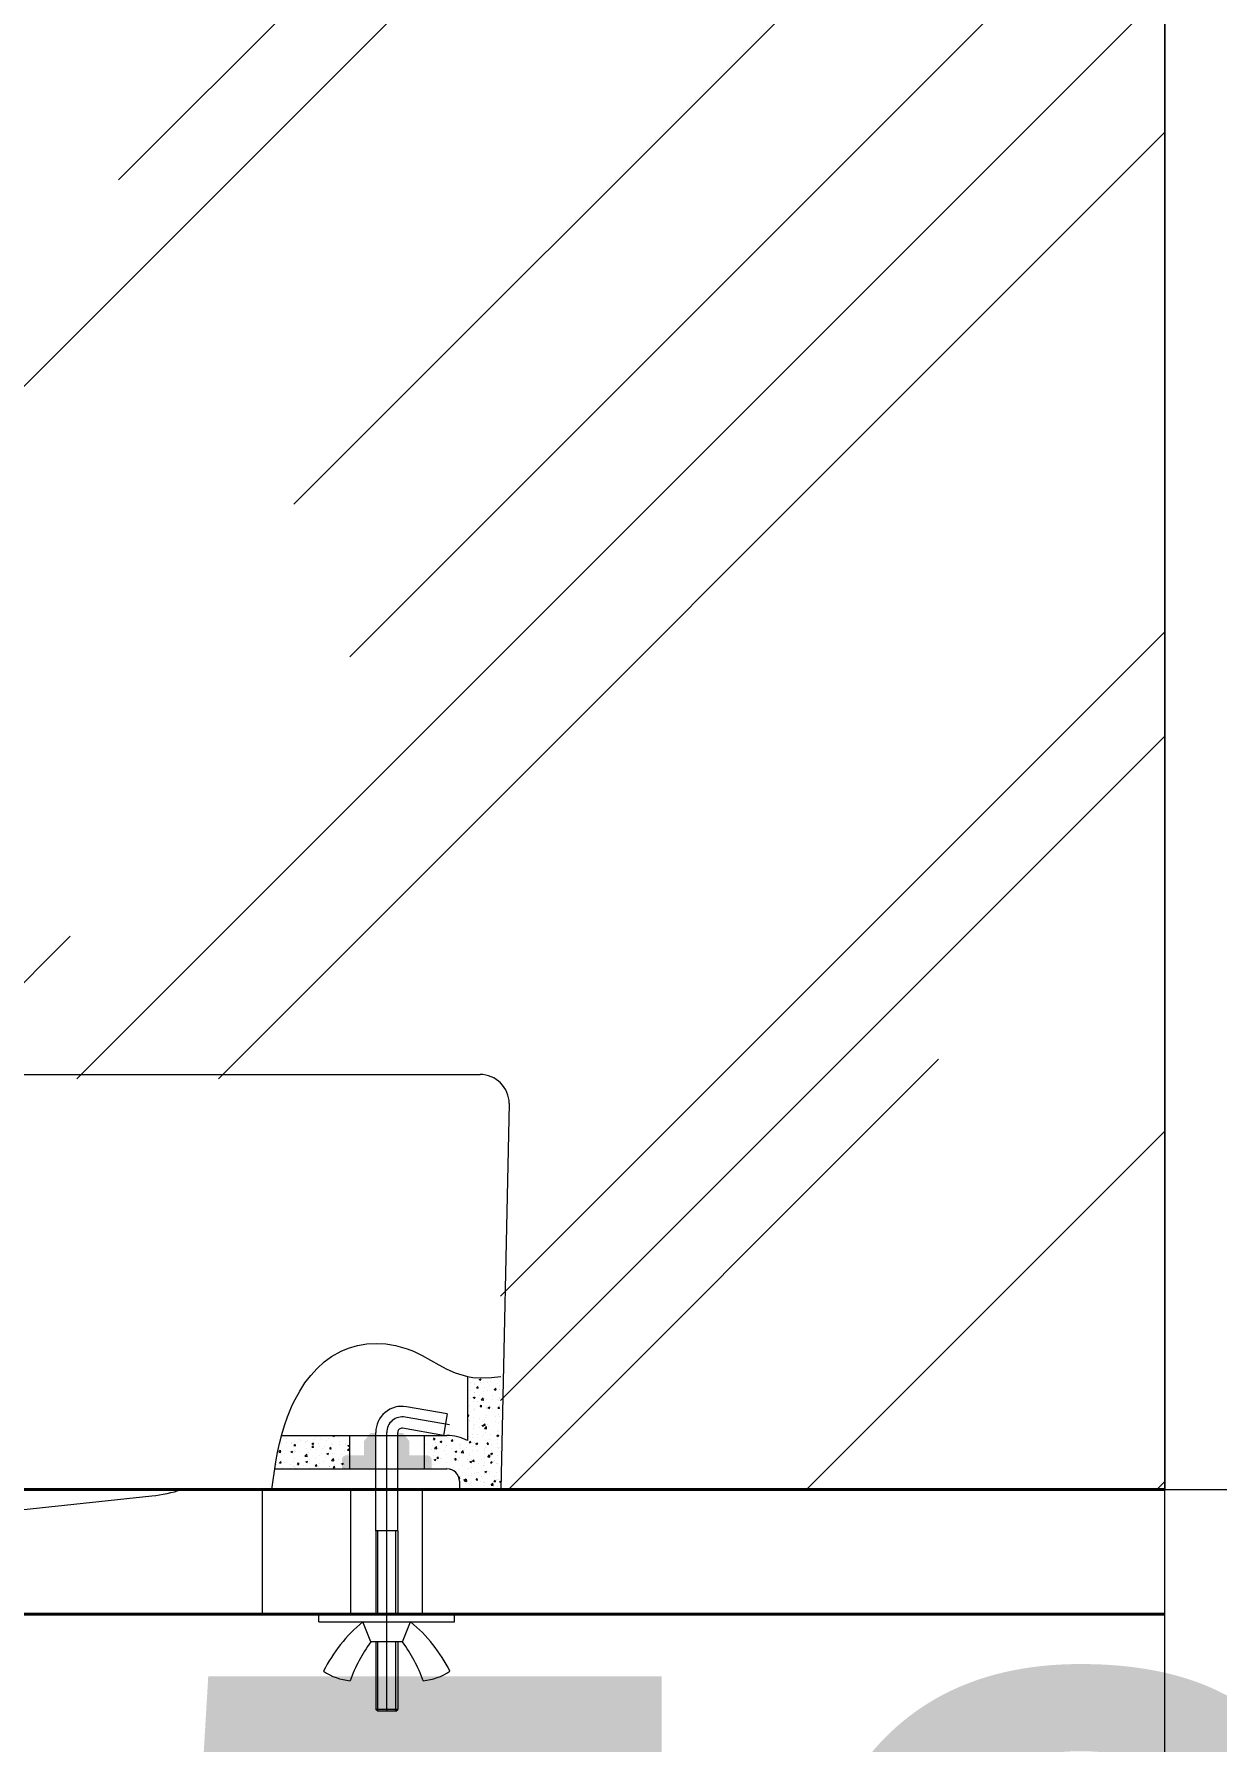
# Model space of a CAD drawing. Header units: millimetres. Extents: x 7371 to 278338, y -43753 to 35464.
# Drawn here: x 270432.7 to 270717.6, y 303.1 to 714.6 of the extents above; entities that cross this region are included whole.
import ezdxf

# ---------------------------------------------------------------- set-up
doc = ezdxf.new("R2010")
doc.units = ezdxf.units.MM
doc.header["$MEASUREMENT"] = 0
doc.linetypes.add('CENTER', pattern=[50.800000000000004, 31.75, -6.349999999999999, 6.349999999999999, -6.349999999999999])
doc.linetypes.add('HIDDEN2', pattern=[0.1875, 0.125, -0.0625])
doc.layers.get('DEFPOINTS').update_dxf_attribs({"lineweight": 18})
for name, color, linetype, lineweight in [('0.05', 252, 'Continuous', 5), ('AS', 8, 'HIDDEN2', 5), ('BODY', 7, 'Continuous', 40), ('DINDING', 1, 'Continuous', 20), ('PIPA AIR BERSIH', 5, 'CENTER', 5)]:
    doc.layers.add(name, color=color, linetype=linetype, lineweight=lineweight)
doc.styles.get("Standard").update_dxf_attribs({"font": 'arial.ttf'})
doc.dimstyles.new('100 baru', dxfattribs={"dimtxt": 200, "dimasz": 100, "dimexe": 0.1, "dimexo": 0.1, "dimgap": 0.1, "dimtad": 0, "dimtoh": 1, "dimdec": 0, "dimtxsty": 'Standard', "dimblk": 'ARCHTICK', "dimcen": 0, "dimclrd": 8, "dimclre": 8, "dimclrt": 2, "dimadec": 0, "dimazin": 0, "dimtfac": 1, "dimtdec": 0, "dimtix": 1, "dimtmove": 0, "dimatfit": 3, "dimldrblk": 'ARCHTICK', "dimfxl": 1.25, "dimlwd": -1, "dimlwe": -1, "dimarcsym": 0})

# ---------------------------------------------------------------- blocks, each defined once
blk = doc.blocks.new('A$C4feb61b9')
at = {"layer": '0.05', "ltscale": 0.3}
h = blk.add_hatch(color=256, dxfattribs=at)
h.paths.add_polyline_path([(0.2722200000000612, -0.09175999999979467, -0.4142135623730951), (0.2733000000000629, -0.09283999999979642), (0.2733000000000629, -0.09499999999979991), (0.2651400000000876, -0.09499999999979991), (0.2651400000000876, -0.08635999999978594), (0.266380121711677, -0.08635999999978594), (0.2679400000000669, -0.08831626615483401), (0.2679400000000669, -0.09175999999979467)])
h.paths.add_polyline_path([(0.2598600000000033, -0.09499999999979991), (0.251700000000028, -0.09499999999979991), (0.251700000000028, -0.09283999999979642, -0.4142135623730951), (0.2527800000000298, -0.09175999999979467), (0.2570524535485674, -0.09175999999979467), (0.2570524535485674, -0.08832573026984392), (0.2586198782884139, -0.08635999999978594), (0.2598600000000033, -0.08635999999978594)])
at = {"layer": '0.05'}
for points in [[(-0.2849999999999682, 0), (0.2850000000000819, 0)], [(0.29200000000003, -0.007000000000061846), (0.2900000000000773, -0.09999999999990905)], [(0.2348004730387174, -0.09999999999990905), (0.2351147051364251, -0.09777144199779286), (0.2354438934327163, -0.09554638429881379), (0.2358029941261748, -0.0933283272065637), (0.2362069634153841, -0.09112077102463445), (0.2366707574990414, -0.08892721605525367), (0.2372093325755031, -0.08675116260246796), (0.2378376448436939, -0.08459611096986919), (0.2385706505018561, -0.08246556145968498), (0.2397438589913463, -0.07965356243812494), (0.2404098227312943, -0.07829314366244944), (0.2415355265147809, -0.07627464142206009), (0.2427998937457687, -0.07433542484068312), (0.2442022983067318, -0.07250357320162948), (0.2457421140800307, -0.07080716578821011), (0.2474187149481395, -0.06927428188328122), (0.2492314747934188, -0.06793300077015374), (0.251527559482156, -0.06664311520034971), (0.2532599001367544, -0.06593470393272582), (0.2554474760265748, -0.06530881812795997), (0.2577095346871374, -0.0649316684389305), (0.2600130884106875, -0.06480115359408956), (0.2623251494896977, -0.06491517232143451), (0.2646127302160721, -0.06527162335078174), (0.2674636104229648, -0.066082314977848), (0.2689861375436067, -0.0666985989191744), (0.2710489313401467, -0.06770804234338357), (0.2730577543492245, -0.06881580160279555), (0.2750393675163423, -0.06994063682623164), (0.2770205317871159, -0.0710013081420584), (0.2790280081072751, -0.0719165756795519), (0.2820000000000391, -0.07281185868578177), (0.2832273341070959, -0.07299138042844788), (0.2854422186881038, -0.07309167908670133), (0.2877083081291403, -0.07299981065807515), (0.2900000000000773, -0.07281185868578177)], [(0.2820000000000391, -0.07281185868578177), (0.2820000000000391, -0.08820204102858042)], [(0.2837846721238293, -0.07336876986119023), (0.2837846721238293, -0.07336876986119023)], [(0.2848087129167425, -0.07347505435291168), (0.2852288241086853, -0.07331378877597672)], [(0.284808722148, -0.07347505706638913), (0.2851071756740566, -0.0736763665113358)], [(0.2851176649792251, -0.07369403857501311), (0.2852393229243262, -0.0733314636590876)], [(0.2874266368800136, -0.07398792349795258), (0.2874266368800136, -0.07398792349795258)], [(0.2897759768791275, -0.07387623049862668), (0.2897759768791275, -0.07387623049862668)], [(0.2820737890681357, -0.07685130698291687), (0.2820737890681357, -0.07685130698291687)], [(0.2825770130705223, -0.07606913412064387), (0.2825770130705223, -0.07606913412064387)], [(0.2827037204793896, -0.07412584770963804), (0.2827037204793896, -0.07412584770963804)], [(0.2828003992925687, -0.07799776922911406), (0.2828003992925687, -0.07799776922911406)], [(0.2833488209263351, -0.0778259546245863), (0.2837689321182779, -0.07766468904719659)], [(0.2833488301564557, -0.0778259573366995), (0.2836472836825124, -0.07802726678164618)], [(0.283575828033122, -0.07665355980179811), (0.283575828033122, -0.07665355980179811)], [(0.2835917582161755, -0.07668016876641559), (0.2835917582161755, -0.07668016876641559)], [(0.2836522062927997, -0.07448483671169015), (0.2836522062927997, -0.07448483671169015)], [(0.2836577695950382, -0.07804493769617693), (0.283779427540253, -0.07768236277979668)], [(0.2836647173480742, -0.07468280564307861), (0.2836647173480742, -0.07468280564307861)], [(0.2841693681701827, -0.0755124300812895), (0.2844586225945704, -0.07516771008158685)], [(0.2841693747756153, -0.07551242471618025), (0.2845280048669565, -0.0755438007831799)], [(0.2845384804305695, -0.07556157420776799), (0.2844691050594292, -0.07518547809831944)], [(0.2847382467408579, -0.07732714904705063), (0.2847382467408579, -0.07732714904705063)], [(0.285154245257786, -0.07428708953057139), (0.285154245257786, -0.07428708953057139)], [(0.2852402429075482, -0.07843193545841132), (0.2857075738801313, -0.0779448761581989)], [(0.2857843819668915, -0.07853102772423881), (0.2857180928600656, -0.07796120886450808)], [(0.2858482196553496, -0.0763543937691793), (0.2858482196553496, -0.0763543937691793)], [(0.2859066550963689, -0.07426117693967171), (0.2859066550963689, -0.07426117693967171)], [(0.286003333909548, -0.07813309845960248), (0.286003333909548, -0.07813309845960248)], [(0.2860761300865988, -0.0754685042265919), (0.2860761300865988, -0.0754685042265919)], [(0.286672378611911, -0.07625770520871811), (0.286672378611911, -0.07625770520871811)], [(0.2867453377438096, -0.07426034208583587), (0.2867453377438096, -0.07426034208583587)], [(0.2879411813578372, -0.07746247827753905), (0.2879411813578372, -0.07746247827753905)], [(0.2883901552294219, -0.07589076769681924), (0.2888102664213648, -0.07572950211988427)], [(0.2883901644613616, -0.07589077040938719), (0.2886886179875319, -0.07609207985433386)], [(0.2884729292658221, -0.07588894289119708), (0.2887621836902099, -0.07554422289149443)], [(0.2884729358713685, -0.07588893752472359), (0.2888315659627096, -0.07592031359217799)], [(0.2886991053665042, -0.07610975471607162), (0.288820763311719, -0.07574717979969137)], [(0.2888420411981087, -0.07593809039690314), (0.2887726658269685, -0.07556199428745458)], [(0.2891095897134619, -0.07439650617016014), (0.2891095897134619, -0.07439650617016014)], [(0.2895611436558738, -0.07802424575265832), (0.2895611436558738, -0.07802424575265832)], [(0.2895752471026753, -0.07486787433253994), (0.2895752471026753, -0.07486787433253994)], [(0.2896300586153302, -0.07787095674439115), (0.2896300586153302, -0.07787095674439115)], [(0.2896375219155516, -0.07585552266255036), (0.2896375219155516, -0.07585552266255036)], [(0.2897030177472288, -0.07587359362150892), (0.2897030177472288, -0.07587359362150892)], [(0.2820000000000391, -0.08213421870914317), (0.2823090401278705, -0.08201558931887121)], [(0.2820000000000391, -0.08225176976065995), (0.2821873916910818, -0.08237816705195655)], [(0.282197874210965, -0.082395836816886), (0.2823195321560661, -0.08203326190050575)], [(0.282329289109839, -0.07964911683029641), (0.282329289109839, -0.07964911683029641)], [(0.2826913852061352, -0.08108733431208748), (0.2826913852061352, -0.08108733431208748)], [(0.2834458399523783, -0.08067489501218006), (0.2834458399523783, -0.08067489501218006)], [(0.2835187990842769, -0.07867753188929782), (0.2835187990842769, -0.07867753188929782)], [(0.283544536641898, -0.08037700216573285), (0.283544536641898, -0.08037700216573285)], [(0.2837669799165496, -0.08096651773485064), (0.2837669799165496, -0.08096651773485064)], [(0.2842698024306856, -0.07872086404040601), (0.2842698024306856, -0.07872086404040601)], [(0.28500187617351, -0.08002558288399086), (0.2852911305978978, -0.07968086288428822)], [(0.2850018827773511, -0.08002557751797212), (0.2853605128686922, -0.08005695358542653)], [(0.2852402427292873, -0.07843192976724822), (0.2857738632536666, -0.07851468927401584)], [(0.2853709849077859, -0.08007472764938939), (0.2853016095366456, -0.07969863153994083)], [(0.2858284061259155, -0.07904848693624444), (0.2858284061259155, -0.07904848693624444)], [(0.286453501216215, -0.08224979457781956), (0.286453501216215, -0.08224979457781956)], [(0.2864806874662236, -0.08058846320500379), (0.2864806874662236, -0.08058846320500379)], [(0.2865264603481137, -0.08025243145493732), (0.2865264603481137, -0.08025243145493732)], [(0.2865994194800123, -0.07825506833205509), (0.2865994194800123, -0.07825506833205509)], [(0.2867474712588773, -0.08051233139622127), (0.2867474712588773, -0.08051233139622127)], [(0.2869302632390145, -0.08024166796849386), (0.2873503744309573, -0.08008040239110414)], [(0.2869302724698173, -0.08024167067969756), (0.2872287259959876, -0.08044298012464424)], [(0.287239209982431, -0.0804606538367807), (0.2873608679275321, -0.08009807892040044)], [(0.2872660969326262, -0.08036588784079868), (0.2872660969326262, -0.08036588784079868)], [(0.2879827264312098, -0.08039071602388503), (0.2879827264312098, -0.08039071602388503)], [(0.2880591046908876, -0.07822199293377707), (0.2880591046908876, -0.07822199293377707)], [(0.289206268526641, -0.07826842768963616), (0.289206268526641, -0.07826842768963616)], [(0.2893054372691495, -0.08040209569389845), (0.2895946916934236, -0.0800573756941958)], [(0.2893054438731042, -0.08040209032697021), (0.2896640739644454, -0.08043346639442461)], [(0.2893275231418784, -0.07844785704219248), (0.2893275231418784, -0.07844785704219248)], [(0.2894841403515329, -0.08186568299061037), (0.2894841403515329, -0.08186568299061037)], [(0.2895570994834316, -0.07986831986772813), (0.2895570994834316, -0.07986831986772813)], [(0.2896745456753251, -0.08045124383852453), (0.2896051703041849, -0.08007514772907598)], [(0.2899504058759703, -0.0806476606267097), (0.2899504058759703, -0.0806476606267097)], [(0.2823761282862733, -0.08344297427265701), (0.2823761282862733, -0.08344297427265701)], [(0.2825593208633563, -0.08366688199430428), (0.2825593208633563, -0.08366688199430428)], [(0.283299921688581, -0.08466962125794453), (0.283299921688581, -0.08466962125794453)], [(0.2833238530170092, -0.08532140374791197), (0.2833238530170092, -0.08532140374791197)], [(0.2833728808204796, -0.0826722581350623), (0.2833728808204796, -0.0826722581350623)], [(0.2836412154550771, -0.08424892368520887), (0.2836412154550771, -0.08424892368520887)], [(0.2848258919818818, -0.08512365656679322), (0.2848258919818818, -0.08512365656679322)], [(0.2849022702415596, -0.08295493347668526), (0.2849022702415596, -0.08295493347668526)], [(0.2854703712487208, -0.08459256824016848), (0.2858904824405499, -0.08443130266277876)], [(0.2854703804783867, -0.08459257095000794), (0.2857688340044433, -0.08479388039495461)], [(0.2855790629033663, -0.08357830350314543), (0.2855790629033663, -0.08357830350314543)], [(0.2857793145982441, -0.08481155295748977), (0.2859009725434589, -0.08444897804156426)], [(0.2858343841768374, -0.08453873568669223), (0.2861236386011115, -0.08419401568698959)], [(0.2858343907789731, -0.08453873032021875), (0.2861930208703143, -0.08457010638767315)], [(0.2860357173506145, -0.08526975545692039), (0.2865693378749938, -0.08535251496368801)], [(0.2860357175281933, -0.08526976114853824), (0.2865030485008901, -0.08478270184832581)], [(0.2860584378794329, -0.08306625210025231), (0.2860584378794329, -0.08306625210025231)], [(0.2862034893850023, -0.08458788109101079), (0.286134114013862, -0.08421178498156223)], [(0.2863075829524178, -0.08624452082358403), (0.2863075829524178, -0.08624452082358403)], [(0.2863805420843164, -0.08424715770070179), (0.2863805420843164, -0.08424715770070179)], [(0.2864043092065458, -0.08275718629511175), (0.2864043092065458, -0.08275718629511175)], [(0.2865798511319326, -0.08536885303510644), (0.2865135620252204, -0.08479903417583046)], [(0.2868441500720564, -0.08438425291569729), (0.2868441500720564, -0.08438425291569729)], [(0.2870982836042231, -0.0848244905341744), (0.2870982836042231, -0.0848244905341744)], [(0.2886767008288871, -0.08245802026294768), (0.2886767008288871, -0.08245802026294768)], [(0.2887819975203456, -0.08371363273363386), (0.2887819975203456, -0.08371363273363386)], [(0.2893098309347124, -0.08604560491585289), (0.2893098309347124, -0.08604560491585289)], [(0.2893382220877356, -0.08586040923637484), (0.2893382220877356, -0.08586040923637484)], [(0.2894111812196343, -0.0838630461134926), (0.2894111812196343, -0.0838630461134926)], [(0.2895575548955094, -0.08246562220620035), (0.2895575548955094, -0.08246562220620035)], [(0.2365348208812748, -0.09085904580251736), (0.2368664274082448, -0.09051344054114452)], [(0.2372349766848174, -0.08895442296625333), (0.2372349766848174, -0.08895442296625333)], [(0.2373400567479393, -0.08699999999998909), (0.2770000000000437, -0.08699999999998909)], [(0.2382784587078959, -0.08877470635661666), (0.2382784587078959, -0.08877470635661666)], [(0.2383758598103896, -0.08779951950327813), (0.2383758598103896, -0.08779951950327813)], [(0.2395198731570645, -0.08892963939933907), (0.2395198731570645, -0.08892963939933907)], [(0.2396409469790797, -0.08860546891582999), (0.2396409469790797, -0.08860546891582999)], [(0.2401602281316855, -0.08942340038311158), (0.2404494825560732, -0.08907868038386368)], [(0.2401602347290464, -0.08942339502937102), (0.2405188648203875, -0.08945477109682543)], [(0.2403155970805528, -0.0885319594090106), (0.2403155970805528, -0.0885319594090106)], [(0.2405293298970719, -0.089472509891948), (0.2404599545259316, -0.08909641378249944)], [(0.2410219121220507, -0.08873189221776556), (0.2410219121220507, -0.08873189221776556)], [(0.2415787944273688, -0.08793484873376656), (0.2415787944273688, -0.08793484873376656)], [(0.2417775757239724, -0.08817407646301945), (0.2417775757239724, -0.08817407646301945)], [(0.242843881596059, -0.08874079814631841), (0.242843881596059, -0.08874079814631841)], [(0.2432732770839721, -0.09014521094468364), (0.2432732770839721, -0.09014521094468364)], [(0.2432943037442783, -0.0884327261856015), (0.2432943037442783, -0.0884327261856015)], [(0.2433462362158707, -0.0881478478218014), (0.2433462362158707, -0.0881478478218014)], [(0.2440690336867419, -0.09027381082796637), (0.2440690336867419, -0.09027381082796637)], [(0.2444637892273249, -0.08979991319301917), (0.2447530436517127, -0.08945519319377127)], [(0.2444637958247995, -0.08979990783791436), (0.2448224259161407, -0.08983128390536876)], [(0.2444780384920477, -0.0889565497732292), (0.2448981496839906, -0.08879528419629423)], [(0.2444780477081849, -0.0889565524844329), (0.2447765012343552, -0.08915786192983433)], [(0.2448328906644974, -0.08984902608108314), (0.2447635152934708, -0.08947292997163458)], [(0.2447817290444618, -0.08807017796380023), (0.2447817290444618, -0.08807017796380023)], [(0.2447869788072694, -0.08917550241721983), (0.2449086367524842, -0.08881292750083958)], [(0.2452766927400489, -0.08757344656896748), (0.2452766927400489, -0.08757344656896748)], [(0.2455051887798163, -0.09030032535019927), (0.2455051887798163, -0.09030032535019927)], [(0.2460468162131519, -0.08887612737635209), (0.2460468162131519, -0.08887612737635209)], [(0.2463895983800057, -0.08969535312326116), (0.2463895983800057, -0.08969535312326116)], [(0.2464625575119044, -0.08769798999992418), (0.2464625575119044, -0.08769798999992418)], [(0.2470072277448025, -0.09010257816862577), (0.2470072277448025, -0.09010257816862577)], [(0.2470836060044803, -0.08793385507897256), (0.2470836060044803, -0.08793385507897256)], [(0.2475681507028185, -0.08967318093391441), (0.2475681507028185, -0.08967318093391441)], [(0.2479846636614411, -0.08820550719428866), (0.2479846636614411, -0.08820550719428866)], [(0.2485856449694666, -0.08773610789739905), (0.2485856449694666, -0.08773610789739905)], [(0.2487673503229644, -0.09017642600292675), (0.2490566047473521, -0.08983170600367885)], [(0.2487673569205526, -0.09017642064691245), (0.2491259870118938, -0.0902077967139121)], [(0.2491364514320367, -0.09022554227021828), (0.2490670760608964, -0.08984944616122448)], [(0.2492497508301312, -0.08901145660684051), (0.2492497508301312, -0.08901145660684051)], [(0.2492796193671438, -0.0898034121364617), (0.2492796193671438, -0.0898034121364617)], [(0.2494702187758548, -0.08927288956556367), (0.2494702187758548, -0.08927288956556367)], [(0.2495193727951346, -0.08702136284591688), (0.2495750249114508, -0.08699999999998909)], [(0.2495193820132044, -0.08702136555712059), (0.2498178355392611, -0.08722267500252201)], [(0.2495431779077535, -0.08727552644268144), (0.2495431779077535, -0.08727552644268144)], [(0.2498283145787354, -0.08724031943711452), (0.2499089510695285, -0.08699999999998909)], [(0.2508580365918078, -0.08743694186478024), (0.2508580365918078, -0.08743694186478024)], [(0.251067267718895, -0.0890725510403172), (0.251067267718895, -0.0890725510403172)], [(0.2511875982785341, -0.08834083642477708), (0.2511875982785341, -0.08834083642477708)], [(0.2524526854472242, -0.08914678583732893), (0.2524526854472242, -0.08914678583732893)], [(0.252500857911059, -0.08888877797835448), (0.252500857911059, -0.08888877797835448)], [(0.2530689216272322, -0.08930454102937802), (0.2530689216272322, -0.08930454102937802)], [(0.2530709114184901, -0.09055293881283433), (0.2533601658428779, -0.09020821881358643)], [(0.253100815107814, -0.08943707618982444), (0.2535000000000309, -0.08928384346654639)], [(0.2531008243266797, -0.08943707890011865), (0.2533992778527363, -0.08963838834552007)], [(0.2534400121994622, -0.09060205845980818), (0.2533706368284356, -0.09022596235035962)], [(0.2534097549661283, -0.08965603557771828), (0.2535000000000309, -0.08938707997776874)], [(0.2535000000000309, -0.08699999999998909), (0.2535000000000309, -0.09499999999979991)], [(0.2598600000000033, -0.08699999999998909), (0.2651400000000876, -0.08699999999998909)], [(0.27150000000006, -0.08699999999998909), (0.27150000000006, -0.09499999999979991)], [(0.271670293149441, -0.08995876121980473), (0.271670293149441, -0.08995876121980473)], [(0.2718142458544435, -0.08904875438565796), (0.2718142458544435, -0.08904875438565796)], [(0.2732519366612678, -0.09036615529066694), (0.2732519366612678, -0.09036615529066694)], [(0.2736081405977302, -0.0892881410377413), (0.2736081405977302, -0.0892881410377413)], [(0.2737562088932464, -0.08792235005967086), (0.2740454633176341, -0.08757763006042296)], [(0.2737562154934494, -0.0879223446963806), (0.2741148455847906, -0.08795372076383501)], [(0.2739264225976967, -0.0899207804704929), (0.2739264225976967, -0.0899207804704929)], [(0.2739993817295954, -0.08792341734715592), (0.2739993817295954, -0.08792341734715592)], [(0.2740242993877473, -0.09012135297825807), (0.2745579199120129, -0.09020411248502569)], [(0.2740242995654398, -0.09012135866714743), (0.2744916305380229, -0.08963429936648026)], [(0.2741253115597146, -0.087971485964772), (0.2740559361886881, -0.08759538985532345)], [(0.2741817029449294, -0.0886836583395052), (0.2741817029449294, -0.0886836583395052)], [(0.2745684295002775, -0.0902204421749957), (0.2745021403934516, -0.08965062331526497)], [(0.2748732277664203, -0.09009409045029315), (0.2748732277664203, -0.09009409045029315)], [(0.27531336287052, -0.088448124491606), (0.27531336287052, -0.088448124491606)], [(0.2753877026425471, -0.08846294209524785), (0.2758078138343762, -0.08830167651785814)], [(0.2753877118684613, -0.08846294480463257), (0.275686165394518, -0.08866425424957924)], [(0.2756837419099156, -0.08848591115838644), (0.2756837419099156, -0.08848591115838644)], [(0.2756966430553121, -0.08868191891815513), (0.2758183010004132, -0.08831934400177488)], [(0.2767510536773443, -0.08976552539661498), (0.2767510536773443, -0.08976552539661498)], [(0.2768110752148232, -0.08942347026822972), (0.2768110752148232, -0.08942347026822972)], [(0.2770070429934322, -0.08949831691325016), (0.2770070429934322, -0.08949831691325016)], [(0.2770800021253308, -0.08750095378991318), (0.2770800021253308, -0.08750095378991318)], [(0.2779561335321432, -0.08818674512576763), (0.2779561335321432, -0.08818674512576763)], [(0.2780597699888858, -0.08829886286957844), (0.2783490244132736, -0.08795414287033054)], [(0.2780597765892026, -0.08829885750537869), (0.2784184066805437, -0.0883302335728331)], [(0.2780761623835133, -0.09022941968078158), (0.2780761623835133, -0.09022941968078158)], [(0.2784288723272539, -0.08834800215390715), (0.2783594969561136, -0.08797190604445859)], [(0.2788124798865965, -0.08784749459755403), (0.2788124798865965, -0.08784749459755403)], [(0.2800140098318025, -0.08955879949871814), (0.2800140098318025, -0.08955879949871814)], [(0.28003768212875, -0.08911420532558623), (0.28003768212875, -0.08911420532558623)], [(0.2801670185676812, -0.0900543442903654), (0.2801670185676812, -0.0900543442903654)], [(0.2802501706933072, -0.08916489550256301), (0.2802501706933072, -0.08916489550256301)], [(0.2812790970004926, -0.09036474891081525), (0.2812790970004926, -0.09036474891081525)], [(0.2816690575326675, -0.08985659710924665), (0.2816690575326675, -0.08985659710924665)], [(0.282311596902673, -0.08724686470395682), (0.282311596902673, -0.08724686470395682)], [(0.2823633310845253, -0.08867537567948602), (0.2826525855087993, -0.08833065568023812)], [(0.2823633376849557, -0.08867537031392203), (0.2827219677762969, -0.08870674638137643)], [(0.2827324330946794, -0.08872451834349704), (0.2826630577236529, -0.08834842223404848)], [(0.2831540034247837, -0.08866434750416374), (0.2831540034247837, -0.08866434750416374)], [(0.2832169444488954, -0.08969412872875182), (0.2832169444488954, -0.08969412872875182)], [(0.2832269625566823, -0.08666698438128151), (0.2832269625566823, -0.08666698438128151)], [(0.2832474747573315, -0.08749012683801993), (0.2832474747573315, -0.08749012683801993)], [(0.2837492877093837, -0.08856426560851105), (0.2837492877093837, -0.08856426560851105)], [(0.2839414491548951, -0.08955743107662784), (0.2839414491548951, -0.08955743107662784)], [(0.2840104792583134, -0.0889434685118431), (0.2844305904502562, -0.08878220293445338)], [(0.2840104884868424, -0.08894347122031832), (0.284308942012899, -0.08914478066526499)], [(0.2843194192141709, -0.08916245207865359), (0.284441077159272, -0.08879987716227333)], [(0.2843853528044065, -0.08662815662182766), (0.2843853528044065, -0.08662815662182766)], [(0.2844820316175856, -0.09050007814130367), (0.2844820316175856, -0.09050007814130367)], [(0.2855198663795591, -0.08719096080540112), (0.2855198663795591, -0.08719096080540112)], [(0.2858107139186359, -0.08664623480990485), (0.2858107139186359, -0.08664623480990485)], [(0.2861616646886205, -0.09023924706980324), (0.2861616646886205, -0.09023924706980324)], [(0.2862346238205191, -0.08824188394692101), (0.2862346238205191, -0.08824188394692101)], [(0.2864198790658747, -0.08982945795924024), (0.2864198790658747, -0.08982945795924024)], [(0.286666892180051, -0.0890518884893936), (0.2869561466044388, -0.08870716848969096)], [(0.2866668987807088, -0.08905188312246537), (0.28702552887205, -0.08908325918991977)], [(0.2870359938622187, -0.08910103453263218), (0.2869666184910784, -0.08872493842318363)], [(0.2872484047254602, -0.08796363571445909), (0.2872484047254602, -0.08796363571445909)], [(0.2875882874213858, -0.08676348585231608), (0.2875882874213858, -0.08676348585231608)], [(0.2877307514150971, -0.0890585599699989), (0.2877307514150971, -0.0890585599699989)], [(0.2890518135614002, -0.08700828158407603), (0.289471924753343, -0.08684701600668632)], [(0.2890518227917482, -0.087008284293006), (0.2893502763179185, -0.08720959373795267)], [(0.2891923038239383, -0.08985513548259405), (0.2891923038239383, -0.08985513548259405)], [(0.2892327903800833, -0.08886081278888014), (0.2892327903800833, -0.08886081278888014)], [(0.289265262955837, -0.08785777235971182), (0.289265262955837, -0.08785777235971182)], [(0.2893091686397611, -0.08669208969877218), (0.2893091686397611, -0.08669208969877218)], [(0.289360754985637, -0.08722726909809353), (0.2894824129307381, -0.08686469418216802)], [(0.2895398626882297, -0.09006337007986076), (0.2895398626882297, -0.09006337007986076)], [(0.289622813682854, -0.08996478718972867), (0.289622813682854, -0.08996478718972867)], [(0.236013741355805, -0.09391534472888452), (0.236013741355805, -0.09391534472888452)], [(0.2363630387077365, -0.0936625799417925), (0.2363630387077365, -0.0936625799417925)], [(0.2365055754129344, -0.09101700807514135), (0.2369327167807569, -0.09108325367014913)], [(0.2366891750393734, -0.09356004037590537), (0.2369784294637611, -0.09321532037665747)], [(0.2366891816349153, -0.0935600350230743), (0.2370478117262564, -0.09359141109052871)], [(0.2369432262750024, -0.09109955897156397), (0.2368769371681765, -0.09052974011183323)], [(0.237058273606749, -0.0936091471439795), (0.2369888982357224, -0.09323305103498569)], [(0.2370707996547026, -0.0914750706160703), (0.2370707996547026, -0.0914750706160703)], [(0.2370890584210201, -0.09294914921247255), (0.2370890584210201, -0.09294914921247255)], [(0.2371620175529188, -0.09095178608913557), (0.2371620175529188, -0.09095178608913557)], [(0.2371821497114297, -0.09084937262196036), (0.2371821497114297, -0.09084937262196036)], [(0.2378650776727227, -0.09346483276067374), (0.2378650776727227, -0.09346483276067374)], [(0.2379414559324005, -0.09129610967056578), (0.2379414559324005, -0.09129610967056578)], [(0.239216675972898, -0.09405067395937294), (0.239216675972898, -0.09405067395937294)], [(0.2394367041889609, -0.09089173670099626), (0.2398568153809038, -0.09073047112360655)], [(0.2394367134032791, -0.09089173941174522), (0.2397351669293357, -0.09109304885714664)], [(0.2394434948973867, -0.09109836248944703), (0.2394434948973867, -0.09109836248944703)], [(0.2397456430358034, -0.09111068539777989), (0.2398673009810182, -0.09074811048139964)], [(0.2400967196848569, -0.09452404877811205), (0.2400967196848569, -0.09452404877811205)], [(0.240137469295064, -0.09316566672805493), (0.240137469295064, -0.09316566672805493)], [(0.2401696788167555, -0.09252668565522981), (0.2401696788167555, -0.09252668565522981)], [(0.2402426379486542, -0.09052932253189283), (0.2402426379486542, -0.09052932253189283)], [(0.2403221927099821, -0.09445442343167088), (0.2403221927099821, -0.09445442343167088)], [(0.240385084328409, -0.09098470185244878), (0.240385084328409, -0.09098470185244878)], [(0.2405699166706654, -0.09087444072201833), (0.2405699166706654, -0.09087444072201833)], [(0.2409927361350128, -0.09393655318581295), (0.2412819905594006, -0.09359183318656505)], [(0.2409927427306684, -0.09393654783161764), (0.2413513728220096, -0.09396792389907205)], [(0.2413618343742883, -0.09398566333356939), (0.241292459003148, -0.09360956722412084)], [(0.241715886519728, -0.09079919645682821), (0.241715886519728, -0.09079919645682821)], [(0.2424196105898773, -0.09418600318986137), (0.2424196105898773, -0.09418600318986137)], [(0.2428025427274179, -0.09199361392757055), (0.243269873700001, -0.09150655462690338)], [(0.2428025425484748, -0.09199360824732139), (0.2433361630728541, -0.092076367754089)], [(0.2430181465016403, -0.09330745004490382), (0.2434382576935832, -0.0931461844675141)], [(0.2430181557166406, -0.09330745275474328), (0.243316609242811, -0.0935087622001447)], [(0.2431273588201748, -0.09413993719090286), (0.2431273588201748, -0.09413993719090286)], [(0.2432003179520734, -0.09214257406756587), (0.2432003179520734, -0.09214257406756587)], [(0.2433466716734074, -0.09209267705728053), (0.2432803825665815, -0.09152285819800454)], [(0.2433270834231962, -0.09352640153838365), (0.2434487413682973, -0.0931638266220034)], [(0.243588018945502, -0.0911200310829372), (0.243588018945502, -0.0911200310829372)], [(0.2438213097260586, -0.09385379353761891), (0.2438213097260586, -0.09385379353761891)], [(0.2439267715551523, -0.09266679562142599), (0.2439267715551523, -0.09266679562142599)], [(0.2452962972306523, -0.09431306599572054), (0.24558555165504, -0.09396834599647264)], [(0.2452963038265352, -0.09431306064016098), (0.2456549339177627, -0.09434443670761539)], [(0.2454288105201385, -0.09246904844030723), (0.2454288105201385, -0.09246904844030723)], [(0.2456653951417138, -0.09436217952270454), (0.2455960197706872, -0.09398608341325598)], [(0.2456225452069702, -0.09432133242034979), (0.2456225452069702, -0.09432133242034979)], [(0.2461227849178158, -0.09453635267891514), (0.2461227849178158, -0.09453635267891514)], [(0.2462436801162085, -0.09369007936902563), (0.2462436801162085, -0.09369007936902563)], [(0.2463166392481071, -0.09169271624614339), (0.2463166392481071, -0.09169271624614339)], [(0.2467909535624813, -0.09125536031342563), (0.2467909535624813, -0.09125536031342563)], [(0.2473204267421352, -0.09325316364356695), (0.2473204267421352, -0.09325316364356695)], [(0.2477012021424798, -0.09216988240768842), (0.2477012021424798, -0.09216988240768842)], [(0.2480594808047272, -0.0913722631175915), (0.24847959199667, -0.09121099754020179)], [(0.2480594900216602, -0.09137226582743097), (0.2483579435478305, -0.09157357527283239)], [(0.2483684191946622, -0.0915912185578236), (0.2484900771397633, -0.09122864364144334)], [(0.2487581175488458, -0.09457056454857593), (0.2487581175488458, -0.09457056454857593)], [(0.2488254798239495, -0.09445666165083821), (0.2488254798239495, -0.09445666165083821)], [(0.249205989019174, -0.09298672801332941), (0.2496733199917571, -0.09249966871311699)], [(0.249205988840572, -0.09298672233126126), (0.2497396093649513, -0.09306948183848363)], [(0.2493243005119439, -0.09326761581178289), (0.2493243005119439, -0.09326761581178289)], [(0.2493972596438425, -0.09127025268890065), (0.2493972596438425, -0.09127025268890065)], [(0.2495998583262917, -0.09468957880562812), (0.2498891127505658, -0.09434485880638022)], [(0.2497501170718124, -0.09308579514299709), (0.2496838279649864, -0.0925159762837211)], [(0.2499689559092531, -0.09473869571229443), (0.2498995805381128, -0.09436259960284588)], [(0.2499120871780178, -0.0940374815722862), (0.2499120871780178, -0.0940374815722862)], [(0.2499938881795742, -0.0913906895434593), (0.2499938881795742, -0.0913906895434593)], [(0.250819543758098, -0.09265253374951499), (0.250819543758098, -0.09265253374951499)], [(0.2514141261428904, -0.09383973439116744), (0.2514141261428904, -0.09383973439116744)], [(0.2514905044025681, -0.09167101130105948), (0.2514905044025681, -0.09167101130105948)], [(0.2516409231174066, -0.09378797646149906), (0.2520610343093495, -0.09362671088410934)], [(0.2516409323351354, -0.09378797917042903), (0.251939385861192, -0.09398928861583045)], [(0.2519498595819414, -0.09400693469842736), (0.2520715175271562, -0.0936443597820471)], [(0.2520284144410425, -0.09459199088087189), (0.2520284144410425, -0.09459199088087189)], [(0.2522572345649223, -0.09396993465452397), (0.2522572345649223, -0.09396993465452397)], [(0.2523549396472617, -0.0928835042245737), (0.2523549396472617, -0.0928835042245737)], [(0.2524278987791604, -0.09088614110169146), (0.2524278987791604, -0.09088614110169146)], [(0.2529925433675544, -0.09147326411948598), (0.2529925433675544, -0.09147326411948598)], [(0.2530709180163058, -0.09055293345545579), (0.253429548107647, -0.09058430952291019)], [(0.2531968227965535, -0.09152601877394773), (0.2531968227965535, -0.09152601877394773)], [(0.2720442776079608, -0.09306651954966583), (0.2720442776079608, -0.09306651954966583)], [(0.2724144304987703, -0.09233799415642352), (0.2724144304987703, -0.09233799415642352)], [(0.2725269074605876, -0.09321885170083988), (0.2725269074605876, -0.09321885170083988)], [(0.2726032857202654, -0.09105012861073192), (0.2726032857202654, -0.09105012861073192)], [(0.2737805043337858, -0.09391550671625737), (0.2737805043337858, -0.09391550671625737)], [(0.2738534634656844, -0.09191814359337513), (0.2738534634656844, -0.09191814359337513)], [(0.2739278106521397, -0.09281384236692247), (0.2743479218440825, -0.09265257678953276)], [(0.2739278198769171, -0.09281384507494295), (0.2742262734029737, -0.09301515451988962)], [(0.2741053246852516, -0.09085238142961316), (0.2741053246852516, -0.09085238142961316)], [(0.2742367476711252, -0.0930328180388642), (0.27435840561634, -0.0926702431229387)], [(0.2745887168965737, -0.09243550286237223), (0.2748779713209615, -0.09209078286312433)], [(0.2745887234950715, -0.09243549749862723), (0.2749473535864126, -0.09246687356608163)], [(0.2747992990828152, -0.09291968566822106), (0.2747992990828152, -0.09291968566822106)], [(0.274957816036931, -0.0924846394063934), (0.2748884406657908, -0.09210854329694484)], [(0.2755433946240373, -0.09246588965606861), (0.2755433946240373, -0.09246588965606861)], [(0.2756173651158633, -0.09247332338691194), (0.2756173651158633, -0.09247332338691194)], [(0.2763777163074792, -0.09055321539699435), (0.2763777163074792, -0.09055321539699435)], [(0.2768611247296349, -0.09349304315901463), (0.2768611247296349, -0.09349304315901463)], [(0.2769340838615335, -0.0914956800361324), (0.2769340838615335, -0.0914956800361324)], [(0.2785122230833394, -0.09458953765170008), (0.2785122230833394, -0.09458953765170008)], [(0.2785886013430172, -0.09242081456159212), (0.2785886013430172, -0.09242081456159212)], [(0.2788202997328426, -0.09260865261740037), (0.2788202997328426, -0.09260865261740037)], [(0.2788922779922132, -0.09281201567227981), (0.2791815324164872, -0.09246729567303191)], [(0.2788922845908246, -0.09281201030762531), (0.2792509146821658, -0.09284338637462497)], [(0.2789691449552265, -0.09087865543915541), (0.2793892561471694, -0.0907173898617657)], [(0.2789691541818229, -0.09087865814763063), (0.2792676077079932, -0.0910799675925773)], [(0.2790425116401138, -0.09186525976201665), (0.2790425116401138, -0.09186525976201665)], [(0.2792613768044703, -0.09286115559552854), (0.27919200143333, -0.09248505948653474)], [(0.2792780834425912, -0.0910976350587589), (0.279399741387806, -0.09073506014237864)], [(0.2798917638649527, -0.09310893157180544), (0.2798917638649527, -0.09310893157180544)], [(0.2799647229968514, -0.09111156844892321), (0.2799647229968514, -0.09111156844892321)], [(0.2800906403080035, -0.09222306738047337), (0.2800906403080035, -0.09222306738047337)], [(0.280427745857196, -0.0911144727529063), (0.2808950768297791, -0.09062741345269387)], [(0.2804277456798445, -0.09111446706219795), (0.2809613662041102, -0.09119722656942031)], [(0.280784614705567, -0.09429037161908127), (0.280784614705567, -0.09429037161908127)], [(0.2809718748986825, -0.09121356026071226), (0.2809055857918565, -0.09064374140143627)], [(0.2820232343499356, -0.09274398184788879), (0.2820232343499356, -0.09274398184788879)], [(0.282363031930231, -0.09192390134785455), (0.282363031930231, -0.09192390134785455)], [(0.2825416286561904, -0.09126462986796469), (0.2825416286561904, -0.09126462986796469)], [(0.2825505872679059, -0.09329436878306296), (0.2829706984598488, -0.09313310320567325)], [(0.2825505964952981, -0.09329437149062869), (0.2828490500213547, -0.09349568093557536)], [(0.282859523829984, -0.09351335119936266), (0.2829811817751988, -0.0931507762829824)], [(0.2830080851609864, -0.09265907374992821), (0.2830080851609864, -0.09265907374992821)], [(0.2830810442928851, -0.09066171062704598), (0.2830810442928851, -0.09066171062704598)], [(0.2831958390877389, -0.0931885284821874), (0.2834850935121267, -0.0928438084829395)], [(0.2831958456865777, -0.09318852311616865), (0.2835544757779189, -0.09321989918362306)], [(0.2835649375718958, -0.09323767178511844), (0.2834955622007556, -0.09286157567566988)], [(0.2845739169657691, -0.09379150051245233), (0.2845739169657691, -0.09379150051245233)], [(0.2852261689669149, -0.09287931107792247), (0.2852261689669149, -0.09287931107792247)], [(0.2857930217114699, -0.09424398268356526), (0.2857930217114699, -0.09424398268356526)], [(0.2860157464248232, -0.09423397331556771), (0.2860157464248232, -0.09423397331556771)], [(0.2860407456722669, -0.09066399997391272), (0.2860407456722669, -0.09066399997391272)], [(0.2860759559307553, -0.09359375333133357), (0.2860759559307553, -0.09359375333133357)], [(0.2860887055567218, -0.09223661019268548), (0.2860887055567218, -0.09223661019268548)], [(0.2861523341904331, -0.09142503024122561), (0.2861523341904331, -0.09142503024122561)], [(0.2868311921489521, -0.0921075868391199), (0.2872985231215353, -0.09162052753845273)], [(0.2868311919719417, -0.09210758114659257), (0.2873648124962074, -0.09219034065336018)], [(0.2873753202970875, -0.09220667834642882), (0.2873090311902615, -0.09163685948715283)], [(0.2874994001833784, -0.09356504129209497), (0.2877886546077661, -0.09322032129284707)], [(0.2874994067823309, -0.09356503592471199), (0.2878580368736721, -0.0935964119921664)], [(0.2875919215709928, -0.09135918185575065), (0.2880120327629356, -0.09119791627836094)], [(0.287591930800204, -0.09135918456331638), (0.2878903843263743, -0.09156049400826305)], [(0.2876543731554193, -0.09122728306010686), (0.2876543731554193, -0.09122728306010686)], [(0.2876849662345649, -0.0906354073717921), (0.2876849662345649, -0.0906354073717921)], [(0.2878684983394351, -0.09361418797425358), (0.2877991229682948, -0.09323809186525978)], [(0.2879008596014501, -0.09157816821925735), (0.2880225175466649, -0.0912155933028771)], [(0.2883483475529829, -0.09329458729871476), (0.2883483475529829, -0.09329458729871476)], [(0.2884291035840079, -0.09301464030841089), (0.2884291035840079, -0.09301464030841089)], [(0.2890463855601411, -0.09384986172835852), (0.2890463855601411, -0.09384986172835852)], [(0.2891193446920397, -0.09185249860547628), (0.2891193446920397, -0.09185249860547628)], [(0.2892921387275464, -0.0936433527895133), (0.2892921387275464, -0.0936433527895133)], [(0.2899267647776469, -0.09092811702748804), (0.2899267647776469, -0.09092811702748804)], [(0.2355288753893774, -0.09499999999979991), (0.2770000000000437, -0.09499999999979991)], [(0.2370160992891215, -0.09494651233535478), (0.2370160992891215, -0.09494651233535478)], [(0.2372788285246088, -0.09472129414143637), (0.2372788285246088, -0.09472129414143637)], [(0.2404817631415881, -0.0948566233719248), (0.2404817631415881, -0.0948566233719248)], [(0.2436846977586811, -0.09499195260241322), (0.2436846977586811, -0.09499195260241322)], [(0.2438503932954745, -0.09483551871153395), (0.2438503932954745, -0.09483551871153395)], [(0.2495998649222884, -0.09468957344915907), (0.2499584950135159, -0.09472094951615873)], [(0.2522819805153631, -0.09488086734745593), (0.2522819805153631, -0.09488086734745593)], [(0.2770101841183532, -0.09478728483281884), (0.2770101841183532, -0.09478728483281884)], [(0.277814045967375, -0.0951125566389237), (0.2779293641567619, -0.09506829013344031)], [(0.2779201686197439, -0.09514460340551523), (0.2779398460036191, -0.09508595926354246)], [(0.2787947876794306, -0.09544524247166919), (0.2787947876794306, -0.09544524247166919)], [(0.2798188047330541, -0.09510629469468768), (0.2798188047330541, -0.09510629469468768)], [(0.2798756826741737, -0.09714533681608373), (0.2800140404198146, -0.09698044847573328)], [(0.2799271446360763, -0.09734286661932856), (0.2800834226839015, -0.09735653917687159)], [(0.2800000000000864, -0.09799999999995634), (0.2800000000000864, -0.09999999999990905)], [(0.280093881281573, -0.09737430903760469), (0.2800245059105464, -0.09699821292815614)], [(0.2802324784861412, -0.09676264337622342), (0.2802324784861412, -0.09676264337622342)], [(0.2808548259943109, -0.09580995395481295), (0.2808548259943109, -0.09580995395481295)], [(0.2810906952774985, -0.09764526905473758), (0.2815108064694414, -0.09748400347734787)], [(0.2810907045037538, -0.09764527176048432), (0.2813891580299241, -0.09784658120588574)], [(0.2812232204779548, -0.09795229844303321), (0.2816905514505379, -0.09746523914282079)], [(0.2812232203010581, -0.09795229275187012), (0.2817568408254374, -0.09803505225909248)], [(0.2813996284457971, -0.09786425032052648), (0.2815212863910119, -0.09750167540414623)], [(0.281417082516441, -0.09852444105536051), (0.281417082516441, -0.09852444105536051)], [(0.2817673440638373, -0.09805138557157989), (0.2817010549570114, -0.0974815667123039)], [(0.282119913163001, -0.09661590336736481), (0.282119913163001, -0.09661590336736481)], [(0.2822939046953934, -0.09484461257761723), (0.2822939046953934, -0.09484461257761723)], [(0.2827892077652905, -0.09865116311902966), (0.2827892077652905, -0.09865116311902966)], [(0.2828621668971891, -0.09665379999614743), (0.2828621668971891, -0.09665379999614743)], [(0.2829191214814273, -0.09832669387378701), (0.2829191214814273, -0.09832669387378701)], [(0.2829351260290878, -0.09465643687326519), (0.2829351260290878, -0.09465643687326519)], [(0.282995499741105, -0.09615797078367905), (0.282995499741105, -0.09615797078367905)], [(0.2837315955022177, -0.09616201348217146), (0.2837315955022177, -0.09616201348217146)], [(0.2840283470910663, -0.09770168128488876), (0.284317601515454, -0.09735696128564086)], [(0.2840283536883135, -0.09770167591841528), (0.2843869837796547, -0.09773305198586968)], [(0.2840577606114039, -0.09594528318530138), (0.2840577606114039, -0.09594528318530138)], [(0.2843974420491122, -0.09775082522673983), (0.2843280666779719, -0.09737472911729128)], [(0.2844975387060913, -0.09596022360256029), (0.2844975387060913, -0.09596022360256029)], [(0.2851915131036549, -0.0980275278411682), (0.2851915131036549, -0.0980275278411682)], [(0.285322847780094, -0.09675123259739848), (0.285322847780094, -0.09675123259739848)], [(0.2858698281610259, -0.09822869956178693), (0.2858698281610259, -0.09822869956178693)], [(0.2859427872929245, -0.09623133643890469), (0.2859427872929245, -0.09623133643890469)], [(0.2860230534649872, -0.09826174784757313), (0.2860230534649872, -0.09826174784757313)], [(0.2861320295805854, -0.09571008212697052), (0.2865521407725282, -0.09554881655003555)], [(0.2861320388087734, -0.09571008483362675), (0.28643049233483, -0.09591139427857343)], [(0.2864409642173769, -0.09592906733996642), (0.286562622162478, -0.09556649242358617)], [(0.2867699303283189, -0.09566105756994148), (0.2867699303283189, -0.09566105756994148)], [(0.2872307125182942, -0.0955613835881195), (0.2872307125182942, -0.0955613835881195)], [(0.2872606952283832, -0.09608061241533505), (0.2872606952283832, -0.09608061241533505)], [(0.2876266667697109, -0.09894541252924682), (0.2880939977422941, -0.0984583532290344)], [(0.2881707894621286, -0.09904450365775119), (0.2881045003554163, -0.09847468479802046)], [(0.2883319081867057, -0.09807819409479634), (0.2886211626109798, -0.09773347409554844)], [(0.2883319147840666, -0.09807818872695862), (0.2886905448754078, -0.09810956479441302)], [(0.2885257823970733, -0.09688656182788691), (0.2885257823970733, -0.09688656182788691)], [(0.2887010028165378, -0.09812734141587498), (0.2886316274455112, -0.09775124530688117)], [(0.2889004672963438, -0.09784458797457773), (0.2889004672963438, -0.09784458797457773)], [(0.2889734264282424, -0.09584722485124075), (0.2889734264282424, -0.09584722485124075)], [(0.2889808153638569, -0.09752865673453925), (0.2889808153638569, -0.09752865673453925)], [(0.2895221704810638, -0.09766111795352117), (0.2895221704810638, -0.09766111795352117)], [(0.2897134718933785, -0.09812579547133282), (0.2900000000000773, -0.09801580763587481)], [(0.2897134811221349, -0.09812579817662481), (0.2900000000000773, -0.09831905759983783)], [(0.2900000000000773, -0.09999999999990905), (-0.2899999999999636, -0.09999999999990905)], [(0.04721514253787973, -0.1184369371412686), (0.2059198721052553, -0.1015542387062851)], [(0.2131481282490313, -0.09999999999990905), (0.2900000000000773, -0.09999999999990905)], [(0.2538600000000315, -0.1300000000001091), (0.2538600000000315, -0.09999999999990905)], [(0.2711400000000594, -0.1300000000001091), (0.2711400000000594, -0.09999999999990905)], [(0.2825239364490244, -0.0988623777416251), (0.2825239364490244, -0.0988623777416251)], [(0.282864050512444, -0.0989951363039836), (0.282864050512444, -0.0989951363039836)], [(0.2848310021705629, -0.09999999999990905), (0.2850922487822345, -0.09989971682125542)], [(0.2850750084380707, -0.09999999999990905), (0.2851027267784048, -0.09991739154474999)], [(0.2860669851294233, -0.09913046553447202), (0.2860669851294233, -0.09913046553447202)], [(0.2874023981391929, -0.09989512700576597), (0.2874023981391929, -0.09989512700576597)], [(0.2876266665931553, -0.09894540683626474), (0.2881602871175346, -0.09902816634303235)], [(0.2888275081644451, -0.09984195109745997), (0.2888275081644451, -0.09984195109745997)], [(0.2889044371041791, -0.09969737982464721), (0.2889044371041791, -0.09969737982464721)], [(0.2892699197465163, -0.0992657947645057), (0.2892699197465163, -0.0992657947645057)], [(0.2598600000000033, -0.1099989389363145), (0.2598600000000033, -0.1300000000001091)], [(0.2651400000000876, -0.1099989389363145), (0.2598600000000033, -0.1099989389363145)], [(0.2651399999998603, -0.1099989389363145), (0.265139999999974, -0.1300000000001091)], [(0.2461799999999812, -0.1319199999998091), (0.2461799999999812, -0.1300000000001091)], [(0.2788199999999961, -0.1319199999998091), (0.2788199999999961, -0.1300000000001091)], [(0.2586600000000772, -0.1367199999999684), (0.2567400000000362, -0.1319199999998091)], [(0.2663400000000138, -0.1367199999999684), (0.2682600000000548, -0.1319199999998091)], [(0.2663400000000138, -0.1367199999999684), (0.2586600000000772, -0.1367199999999684)], [(0.2598600000000033, -0.1367199999999684), (0.2598600000000033, -0.1530304635753055)], [(0.265139999999974, -0.1367199999999684), (0.2651400000000876, -0.1530304635753055)], [(0.260340000000042, -0.1534347498468378), (0.2598600000000033, -0.1530304635753055)], [(0.2651400000000876, -0.1530304635753055), (0.2598600000000033, -0.1530304635753055)], [(0.264660000000049, -0.1534347498468378), (0.2651400000000876, -0.1530304635753055)]]:
    blk.add_lwpolyline(points, dxfattribs=at)
for points in [[(0.29200000000003, -0.007000000000061846, 0.414213562373095), (0.2850000000000819, 0)], [(0.2820000000000391, -0.08820204102858042, 0.118515718984818), (0.2770000000000437, -0.08699999999998909)], [(0.2800000000000864, -0.09799999999995634, 0.414213562373095), (0.2770000000000437, -0.09499999999979991)], [(0.2059198721052553, -0.1015542387062851, 0.05295858689494409), (0.2131481282490313, -0.09999999999990905)], [(0.2567400000000362, -0.1319199999998091, 0.107126688058206), (0.2472829658377123, -0.1437777741730315)], [(0.277717034162265, -0.1437777741730315, 0.107126688058206), (0.2682600000000548, -0.1319199999998091)], [(0.2586600000000772, -0.1367199999999684, 0.06680636338186154), (0.253689310409527, -0.1460640176946981)], [(0.2713106895905639, -0.1460640176946981, 0.06680636338186162), (0.2663400000000138, -0.1367199999999684)], [(0.2472829658377123, -0.1437777741730315, 0.1292618156247367), (0.253689310409527, -0.1460640176946981)], [(0.2713106895905639, -0.1460640176946981, 0.1292618156247365), (0.277717034162265, -0.1437777741730315)]]:
    blk.add_lwpolyline(points, format="xyb", dxfattribs=at)
at = {"layer": '0.05', "ltscale": 0.3}
for points in [[(0.2672305105558053, -0.08006185402109622, 0.4663076581549996), (0.2598600000000033, -0.0862464467099926)], [(0.2669363901115958, -0.08254855918085013, 0.4663076581549996), (0.2625000000000455, -0.08627113248758178)], [(0.2663136481777428, -0.08526163895703576, 0.4663076581549996), (0.2651400000000876, -0.0862464467099926)]]:
    blk.add_lwpolyline(points, format="xyb", dxfattribs=at)
for points in [[(0.2770892459336665, -0.08180021506404955), (0.2672305105558053, -0.08006185402109622)], [(0.2770892459336665, -0.08180021506404955), (0.276172383555604, -0.08699999999998909)], [(0.2598600000000033, -0.1099989389363145), (0.2598600000000033, -0.0862464467099926)], [(0.2625000000000455, -0.1534347498468378), (0.2625000000000455, -0.08627113248758178)], [(0.2651400000000876, -0.1099989389363145), (0.2651400000000876, -0.0862464467099926)], [(0.276172383555604, -0.08699999999998909), (0.2663136481777428, -0.08526163895703576)], [(0.2776399332425399, -0.08443588262434787), (0.2669363901115958, -0.08254855918085013)], [(0.260340000000042, -0.1300000000001091), (0.260340000000042, -0.1099989389363145)], [(0.264660000000049, -0.1300000000001091), (0.264660000000049, -0.1099989389363145)], [(0.260340000000042, -0.1534347498468378), (0.260340000000042, -0.1367199999999684)], [(0.264660000000049, -0.1534347498468378), (0.264660000000049, -0.1367199999999684)], [(0.264660000000049, -0.1534347498468378), (0.260340000000042, -0.1534347498468378)]]:
    blk.add_lwpolyline(points, dxfattribs=at)
at = {"layer": '0.05', "ltscale": 3}
blk.add_lwpolyline([(0.2325000000000728, -0.09999999999990905), (0.2325000000000728, -0.1300000000001091)], dxfattribs=at)
at = {"layer": '0.05', "ltscale": 0.5}
for points in [[(0.2461799999999812, -0.1300000000001091), (0.2788199999999961, -0.1300000000001091)], [(0.2461799999999812, -0.1319199999998091), (0.2788199999999961, -0.1319199999998091)]]:
    blk.add_lwpolyline(points, dxfattribs=at)
blk = doc.blocks.new('dsdsdsdsd')
h = blk.add_hatch()
h.set_pattern_fill('AR-RROOF', color=8, scale=0.01666666666666667, angle=45)
h.set_pattern_definition([(45, (127087.8324932903, -1363.468058915912), (0.3592102448427663, 0.9578939862473764), [6.350000000000001, -0.8466666666666667, 2.116666666666667, -0.4233333333333333]), (45, (127088.080947043, -1362.920263292526), (-0.6974665587363709, 0.09878281733176061), [1.27, -0.1397, 2.54, -0.3175]), (45, (127087.7277236356, -1363.063947390463), (1.356018674281443, 1.757136781022531), [3.386666666666667, -0.5926666666666668, 1.693333333333333, -0.4233333333333333])])
h.paths.add_polyline_path([(127649.4825703647, -881.5563960584375), (127649.4825703647, -881.8862856289503), (127650.016140686, -881.8862856289503), (127650.016140686, -878.5529522956169), (127647.0161408898, -878.5529522956169), (127647.0161408898, -881.8862856289503), (127647.5539404014, -881.8862856289503), (127647.5539404014, -881.5563960584375)])
blk.add_lwpolyline([(127647.0161408898, -878.5529522956169), (127650.016140686, -878.5529522956169), (127650.016140686, -881.8862856289503), (127647.0161408898, -881.8862856289503)], close=True)
at = {"layer": 'AS', "ltscale": 0.4}
blk.add_line((127650.016140686, -881.8862856289503), (127652.0296761359, -881.8862856289503), dxfattribs=at)
at = {"layer": 'BODY', "lineweight": 40}
for p, q in [((127647.0161408898, -881.8862856289503), (127650.016140686, -881.8862856289503)), ((127650.016140686, -881.9862856289506), (127647.0161408898, -881.9862856289506))]:
    blk.add_line(p, q, dxfattribs=at)
at = {"layer": 'DINDING'}
blk.add_line((127650.016140686, -884.5862856289498), (127650.016140686, -872.8982174158109), dxfattribs=at)
at = {"layer": 'DINDING', "xscale": 3.333333333333333, "yscale": 3.333333333333333, "zscale": 3.333333333333333}
blk.add_blockref('A$C4feb61b9', (127648.5161407879, -881.5529522956167), dxfattribs=at)
blk = doc.blocks.new('*D248')
at = {"layer": 'DEFPOINTS', "color": 0, "transparency": 16777216}
for p in [(270705.11316742, 217.4905373470974), (270353.1131910295, 93.94706706110122), (270705.11316742, 93.94706706110122)]:
    blk.add_point(p, dxfattribs=at)
at = {"layer": 'PIPA AIR BERSIH', "color": 8, "transparency": 16777216}
for p, q in [((270353.1131910295, 94.04706706110122), (270353.1131910295, 217.5905373470974)), ((270353.1131910295, 217.4905373470974), (270705.11316742, 217.4905373470974)), ((270705.11316742, 94.04706706110122), (270705.11316742, 217.5905373470974))]:
    blk.add_line(p, q, dxfattribs=at)
at = {"layer": 'PIPA AIR BERSIH', "color": 2, "transparency": 16777216, "insert": (270529.1131792247, 217.4905373470974), "char_height": 200, "attachment_point": 5}
blk.add_mtext('352', dxfattribs=at)
blk = doc.blocks.new('_ArchTick')
at = {"color": 0, "linetype": 'ByBlock', "const_width": 0.15}
blk.add_lwpolyline([(-0.5, -0.5), (0.5, 0.5)], dxfattribs=at)

msp = doc.modelspace()

# ---------------------------------------------------------------- block references
at = {"layer": 'PIPA AIR BERSIH', "xscale": 300.0000059255024, "yscale": 300.0000059255024, "zscale": 300.0000059255024}
msp.add_blockref('dsdsdsdsd', (-38024300.48542885, 264929.8379866981), dxfattribs=at)

# ---------------------------------------------------------------- dimensions: what is measured, and where the dimension line sits
at = {"layer": 'PIPA AIR BERSIH'}
dim = msp.add_linear_dim(base=(270705.11316742, 217.4905373470974), p1=(270353.1131910295, 93.94706706110122), p2=(270705.11316742, 93.94706706110122), dimstyle='100 baru', dxfattribs=at)
dim.commit()
dim.dimension.update_dxf_attribs({"geometry": '*D248', "text_midpoint": (270529.1131792247, 217.4905373470974)})

doc.saveas('drawing.dxf')
